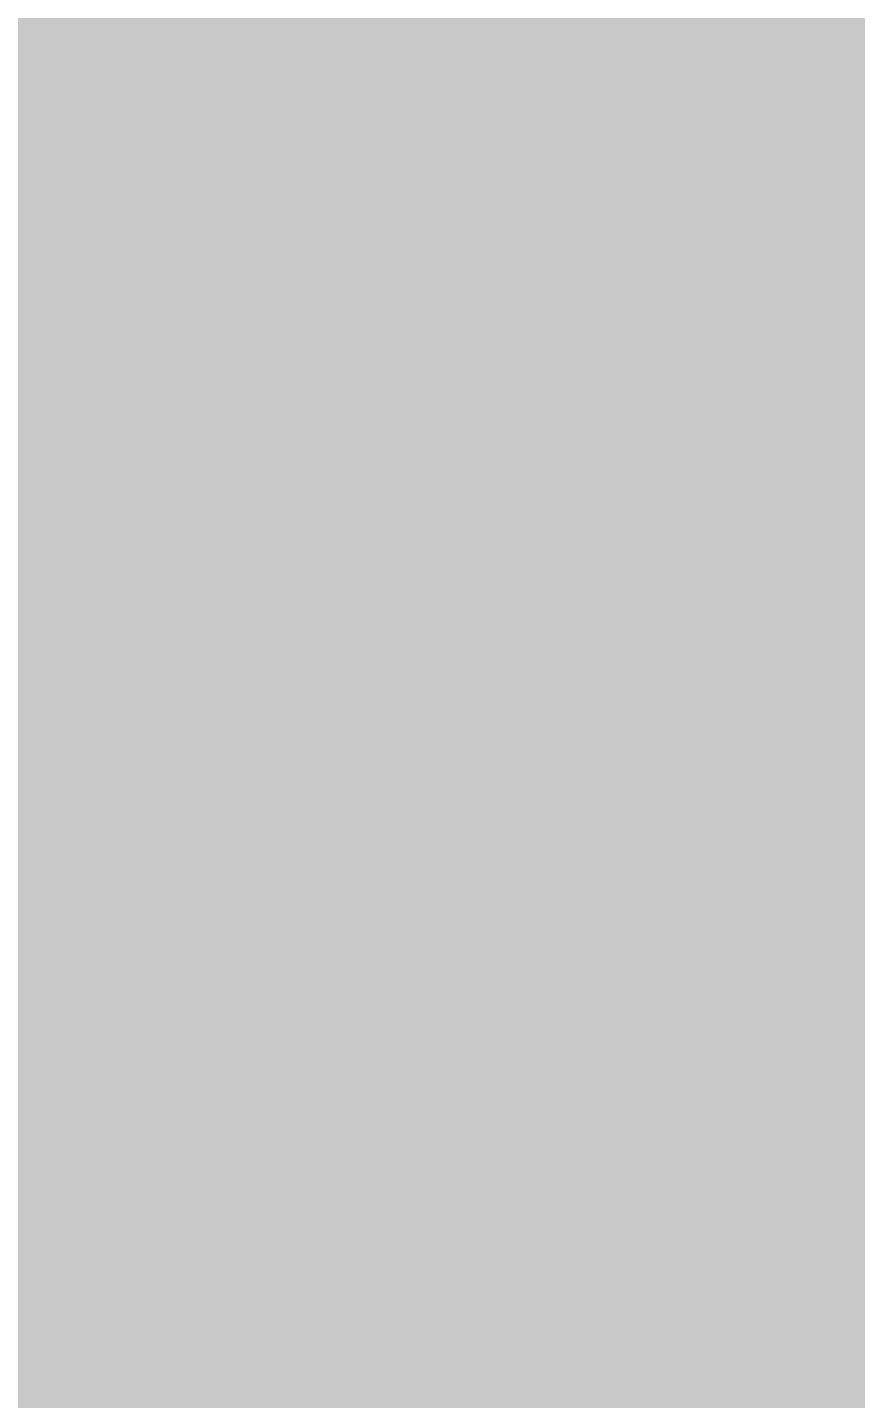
# Model space of a CAD drawing. Extents: x -23 to 289, y -67 to 135.
# Drawn here: x 203.7111 to 203.9164, y 38.3778 to 38.7173 of the extents above; entities that cross this region are included whole.
import ezdxf
from ezdxf.enums import TextEntityAlignment as Align

# ---------------------------------------------------------------- set-up
doc = ezdxf.new("R2010")
doc.units = 0
doc.header["$MEASUREMENT"] = 0
for name, color, linetype in [('ASSEMBLY_PART_NUMBERS_BTM', 191, 'CONTINUOUS'), ('ASSEMBLY_PART_NUMBERS_TOP', 102, 'CONTINUOUS'), ('DRILL_DRAWING', 21, 'CONTINUOUS')]:
    doc.layers.add(name, color=color, linetype=linetype)
doc.styles.add('VERIBEST_GERBER_0', font='txt')

msp = doc.modelspace()

# ---------------------------------------------------------------- texts
at = {"layer": 'ASSEMBLY_PART_NUMBERS_BTM', "style": 'VERIBEST_GERBER_0', "text_generation_flag": 2}
for s, p in [('ERJ-3GEY0R00V', (203.21, 60)), ('ERJ-3EKF4701V', (201.96, 46.75)), ('ERJ-3GEY0R00V', (203.46, 46.75)), ('ERJ-3EKF4701V', (202.04, 46.25)), ('ERJ-3EKF4701V', (203.54, 46.25))]:
    msp.add_text(s, height=2.032, rotation=90, dxfattribs=at).set_placement(p, align=Align.TOP_LEFT)
for s, p in [('C0805C822K5RACTU', (212.25, 40.54)), ('CL10B104KB8SFNC', (223.75, 39.96))]:
    msp.add_text(s, height=2.032, dxfattribs=at).set_placement(p, align=Align.TOP_LEFT)
at = {"layer": 'ASSEMBLY_PART_NUMBERS_TOP', "style": 'VERIBEST_GERBER_0'}
msp.add_text('M80-5101042', height=2.032, dxfattribs=at).set_placement((199, 39.96), align=Align.TOP_LEFT)
at = {"layer": 'DRILL_DRAWING', "style": 'VERIBEST_GERBER_0'}
msp.add_text('A', height=2, dxfattribs=at).set_placement((204.1, 38.4), align=Align.MIDDLE_CENTER)

doc.saveas('drawing.dxf')
